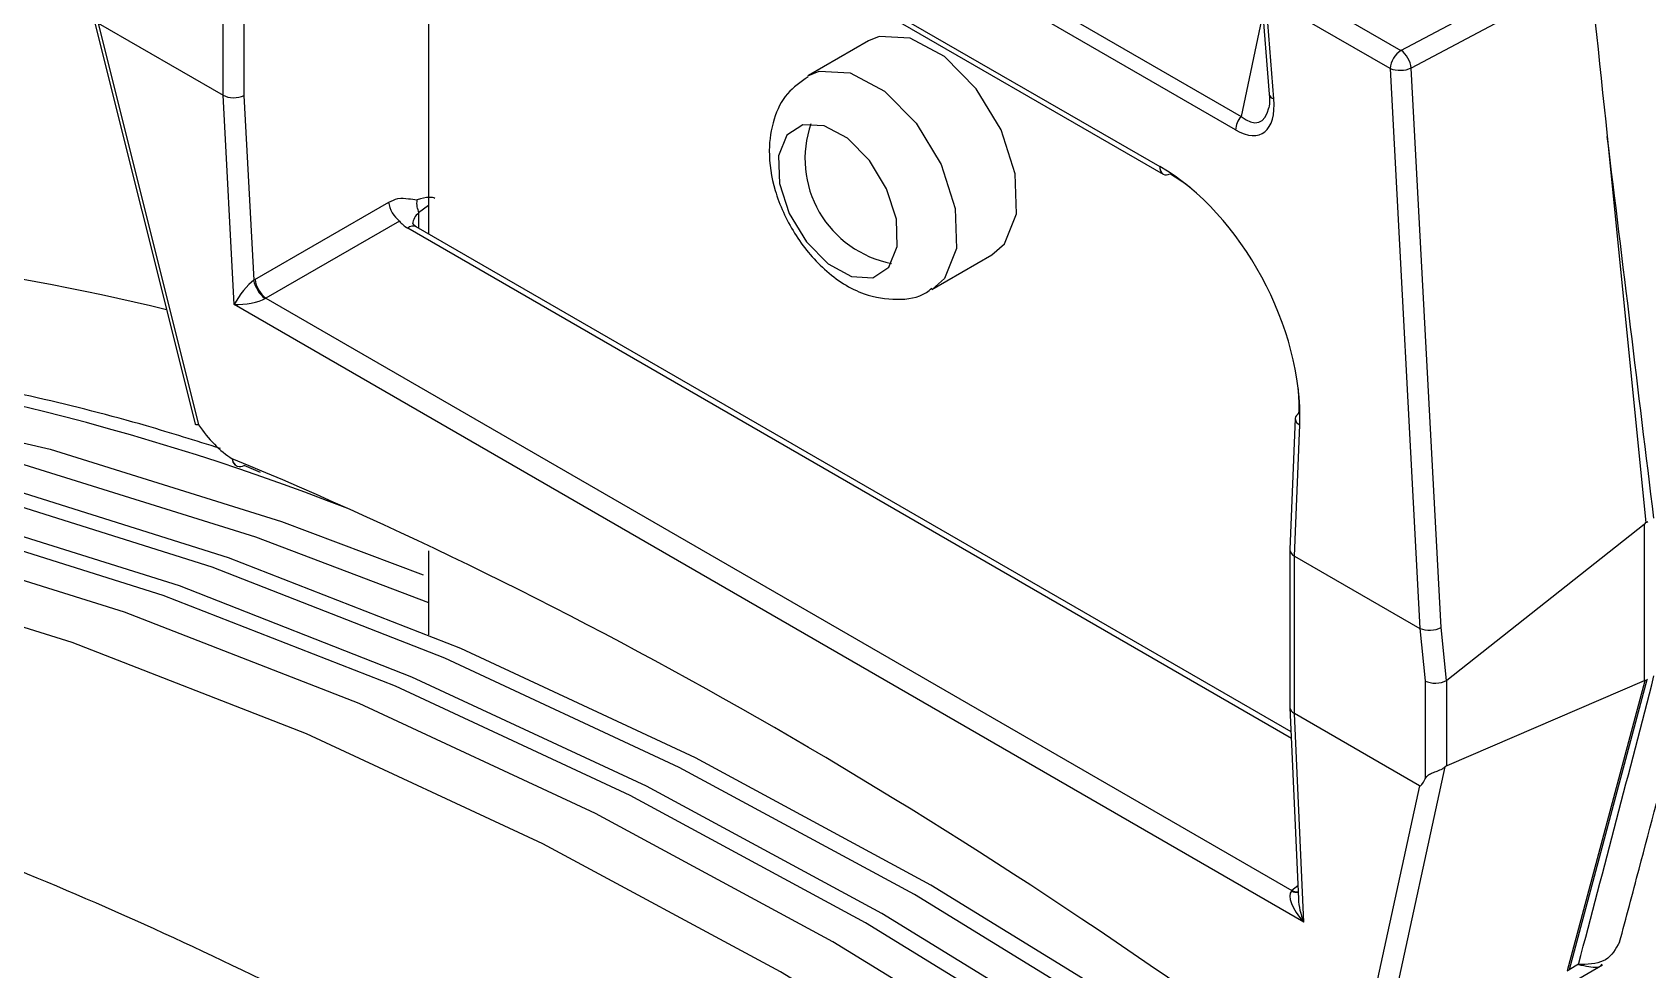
# Model space of a CAD drawing. Extents: x 11 to 120, y 2 to 94.
# Drawn here: x 87.533 to 88.579, y 77.02 to 77.627 of the extents above; entities that cross this region are included whole.
import ezdxf

# ---------------------------------------------------------------- set-up
doc = ezdxf.new("R2010")
doc.units = 0
doc.header["$MEASUREMENT"] = 0
doc.layers.add('OBJECT', color=7, linetype='CONTINUOUS')

msp = doc.modelspace()

# ---------------------------------------------------------------- linework, layer by layer
at = {"layer": 'OBJECT'}
for p, q in [((88.3119, 77.5636), (87.7166, 77.9073)), ((87.7201, 77.916), (88.3155, 77.5723)), ((87.761, 77.8297), (88.263, 77.5398)), ((87.763, 77.8247), (88.2651, 77.5348)), ((87.7893, 77.7235), (87.7893, 77.4962)), ((87.6563, 77.586), (87.6563, 77.6881)), ((87.6698, 77.6875), (87.6698, 77.5859)), ((88.3385, 77.6615), (88.419, 77.615)), ((88.419, 77.615), (88.5128, 77.6647)), ((88.5268, 77.6572), (88.4257, 77.6036)), ((87.5691, 77.6492), (87.6382, 77.3731)), ((88.3286, 77.6525), (88.3338, 77.5866)), ((88.3368, 77.5837), (88.3315, 77.6497)), ((88.412, 77.6032), (88.3315, 77.6497)), ((88.3297, 77.6389), (88.3155, 77.5723)), ((87.5754, 77.6327), (87.6404, 77.3726)), ((87.5754, 77.6327), (87.6563, 77.586)), ((88.0742, 77.6212), (88.0354, 77.5987)), ((88.4451, 77.2412), (88.4257, 77.6036)), ((88.412, 77.6032), (88.4314, 77.2406)), ((87.6634, 77.4504), (87.6563, 77.586)), ((87.6563, 77.586), (87.6563, 77.586)), ((87.6698, 77.5859), (87.6761, 77.4662)), ((88.3338, 77.5867), (88.3338, 77.5866)), ((88.5527, 77.5594), (88.5777, 77.3093)), ((87.6769, 77.4667), (87.7635, 77.5167)), ((87.7893, 77.5146), (87.7829, 77.5098)), ((87.7829, 77.5098), (87.7829, 77.4999)), ((87.7705, 77.5045), (87.684, 77.4545)), ((88.3481, 77.1695), (87.7758, 77.4999)), ((88.3479, 77.1737), (87.7814, 77.5008)), ((88.1153, 77.4602), (88.1542, 77.4826)), ((88.3561, 77.0505), (87.6634, 77.4504)), ((87.684, 77.4545), (88.3484, 77.071)), ((88.3506, 77.3766), (88.3472, 77.2917)), ((88.3501, 77.2875), (88.3536, 77.3725)), ((87.6805, 77.3417), (87.6699, 77.3462)), ((88.4488, 77.2071), (88.5766, 77.3083)), ((88.5766, 77.3083), (88.5766, 77.2067)), ((87.7893, 77.291), (87.7893, 77.2365)), ((88.3472, 77.2916), (88.3472, 77.1896)), ((88.3501, 77.2875), (88.4314, 77.2406)), ((88.3501, 77.1855), (88.3501, 77.2875)), ((88.3501, 77.2875), (88.3501, 77.2875)), ((88.4314, 77.2406), (88.4348, 77.2067)), ((88.4486, 77.207), (88.4451, 77.2412)), ((88.4348, 77.2067), (88.4348, 77.1433)), ((88.4488, 77.1518), (88.4488, 77.2071)), ((88.5766, 77.2067), (88.4488, 77.1518)), ((88.5269, 77.0191), (88.5772, 77.2069)), ((88.5783, 77.2075), (88.528, 77.0197)), ((88.5772, 77.2069), (88.5783, 77.2075)), ((88.3472, 77.1895), (88.3527, 77.0654)), ((88.4311, 77.1387), (88.3501, 77.1855)), ((88.3501, 77.1855), (88.3501, 77.1855)), ((88.3561, 77.0505), (88.3501, 77.1855)), ((88.4027, 76.9438), (88.4477, 77.1511)), ((88.4311, 77.1387), (88.3881, 76.9409)), ((88.3523, 77.074), (88.3484, 77.071)), ((88.5165, 77.0037), (88.5495, 77.0228)), ((88.534, 77.0232), (88.528, 77.0197))]:
    msp.add_line(p, q, dxfattribs=at)
at = {"layer": 'OBJECT', "flags": 128}
for points in [[(88.1602, 77.5635), (88.144, 77.5902), (88.1234, 77.6111), (88.1013, 77.6229), (88.0812, 77.624), (88.0742, 77.6212)], [(88.035, 77.5985), (88.0423, 77.6015), (88.0624, 77.6005), (88.0845, 77.5886), (88.1051, 77.5678), (88.1213, 77.5411)], [(88.0229, 77.5094), (88.034, 77.491), (88.0482, 77.4767), (88.0633, 77.4685), (88.0771, 77.4678), (88.0875, 77.4746), (88.0928, 77.488), (88.0923, 77.5058), (88.086, 77.5254), (88.0749, 77.5437), (88.0607, 77.5581), (88.0455, 77.5662), (88.0317, 77.5669), (88.0214, 77.5601), (88.016, 77.5468), (88.0166, 77.5289), (88.0229, 77.5094)], [(88.1542, 77.4826), (88.1623, 77.4897), (88.1701, 77.5091), (88.1693, 77.535), (88.1602, 77.5635)], [(88.1213, 77.5411), (88.1304, 77.5126), (88.1312, 77.4867), (88.1234, 77.4673), (88.1156, 77.4603)], [(86.8446, 77.4007), (86.9759, 77.4175), (87.1121, 77.4214), (87.2526, 77.4126), (87.3968, 77.3909), (87.5442, 77.3567), (87.6941, 77.3099), (87.7859, 77.2755)], [(86.8277, 77.3909), (86.959, 77.4077), (87.0951, 77.4116), (87.2356, 77.4028), (87.3799, 77.3811), (87.5273, 77.3469), (87.6772, 77.3001), (87.7893, 77.2575)], [(89.4131, 75.8812), (89.2825, 76.0476), (89.1472, 76.207), (89.0076, 76.3587), (88.8644, 76.502), (88.7182, 76.6364), (88.5694, 76.7613), (88.4189, 76.8763), (88.267, 76.9808), (88.1146, 77.0744), (87.9621, 77.1568), (87.8103, 77.2276), (87.6597, 77.2865), (87.511, 77.3333), (87.3648, 77.3677), (87.2216, 77.3897), (87.082, 77.3992), (86.9467, 77.3961), (86.8161, 77.3804)], [(89.4025, 75.8751), (89.272, 76.0415), (89.1366, 76.2009), (88.9971, 76.3526), (88.8539, 76.4959), (88.7076, 76.6303), (88.5589, 76.7552), (88.4083, 76.8702), (88.2565, 76.9747), (88.1041, 77.0683), (87.9516, 77.1507), (87.7998, 77.2215), (87.6492, 77.2804), (87.5005, 77.3272), (87.3542, 77.3616), (87.211, 77.3836), (87.0715, 77.3931), (86.9361, 77.39), (86.8056, 77.3743)], [(89.3708, 75.8568), (89.2402, 76.0232), (89.1049, 76.1826), (88.9653, 76.3342), (88.8221, 76.4776), (88.6759, 76.612), (88.5272, 76.7369), (88.3766, 76.8519), (88.2248, 76.9564), (88.0723, 77.05), (87.9199, 77.1324), (87.768, 77.2032), (87.6175, 77.2621), (87.4687, 77.3088), (87.3225, 77.3433), (87.1793, 77.3653), (87.0397, 77.3748), (86.9044, 77.3717), (86.7738, 77.356)], [(89.3813, 75.8629), (89.2508, 76.0293), (89.1154, 76.1887), (88.9759, 76.3403), (88.8327, 76.4836), (88.6864, 76.618), (88.5377, 76.743), (88.3871, 76.8579), (88.2353, 76.9625), (88.0828, 77.0561), (87.9304, 77.1385), (87.7786, 77.2092), (87.628, 77.2682), (87.4793, 77.3149), (87.333, 77.3494), (87.1898, 77.3714), (87.0503, 77.3809), (86.9149, 77.3777), (86.7844, 77.3621)], [(89.3592, 75.8317), (89.2279, 76), (89.0918, 76.1612), (88.9513, 76.3145), (88.807, 76.4595), (88.6596, 76.5954), (88.5097, 76.7216), (88.3579, 76.8378), (88.2048, 76.9433), (88.0511, 77.0378), (87.8974, 77.1208), (87.7443, 77.192), (87.5925, 77.2512), (87.4425, 77.298), (87.2952, 77.3322), (87.1509, 77.3539), (87.0104, 77.3627), (86.8742, 77.3588), (86.7429, 77.342)], [(89.3253, 75.8121), (89.194, 75.9804), (89.0578, 76.1416), (88.9173, 76.2949), (88.7731, 76.4399), (88.6257, 76.5758), (88.4758, 76.702), (88.324, 76.8182), (88.1709, 76.9237), (88.0172, 77.0182), (87.8634, 77.1012), (87.7103, 77.1724), (87.5585, 77.2316), (87.4086, 77.2784), (87.2612, 77.3126), (87.117, 77.3343), (86.9765, 77.3431), (86.8403, 77.3392), (86.709, 77.3224)]]:
    msp.add_lwpolyline(points, dxfattribs=at)
at = {"layer": 'OBJECT'}
for centre, radius, start, end in [((88.4275, 77.602), 0.0155, 123.05, 175.4937), ((88.4094, 77.6017), 0.0165, 6.7652, 54.1453), ((88.4184, 77.6206), 0.0185, 249.8047, 293.3715), ((88.3376, 77.5875), 0.00391, 194.0471, 256.9445), ((88.3275, 77.5623), 0.0156, 140.4501, 175.3204), ((88.102, 77.5448), 0.0689, 160.7331, 259.2615), ((88.268, 77.539), 0.00506, 169.9874, 234.709), ((88.2671, 77.539), 0.00463, 243.9452, 300.5071), ((87.7817, 77.5191), 0.0184, 187.4733, 232.5267), ((87.7953, 77.5162), 0.0137, 171.4806, 190.459), ((87.771, 77.5087), 0.012, 5.4299, 25.1052), ((87.7793, 77.4961), 0.00516, 65.4856, 132.363), ((87.2652, 75.9968), 1.4929, 76.2634, 102.7844), ((87.6954, 77.47), 0.0197, 190.9963, 232.7867), ((87.6952, 77.4691), 0.0184, 187.475, 232.525), ((87.1507, 75.8211), 1.6079, 68.6106, 102.3673), ((88.3548, 77.3761), 0.00424, 116.3458, 173.2631), ((88.3553, 77.3768), 0.00467, 183.5002, 248.2666), ((87.6666, 77.3501), 0.00438, 174.2114, 232.5207), ((87.668, 77.3511), 0.00587, 185.2579, 243.6886), ((87.6693, 77.3551), 0.01, 237.5368, 247.562), ((87.6673, 77.3508), 0.00532, 249.5869, 299.6856), ((88.3512, 77.076), 0.00619, 240.2757, 281.9193), ((88.3516, 77.0769), 0.00673, 241.8562, 277.2369), ((88.5161, 77.0402), 0.0237, 296.8406, 299.984)]:
    msp.add_arc(centre, radius, start, end, dxfattribs=at)
for centre, major_axis, ratio, start_param, end_param in [((87.6634, 77.5903), (0.01, 0.00026), 0.591308, 3.911511, 5.395041), ((88.3033, 77.6095), (-0.0259, 0.0483), 0.443439, 2.520069, 3.931595), ((88.3104, 77.6132), (-0.017, 0.0446), 0.376367, 2.565584, 3.668339), ((87.4682, 72.9847), (-1.5893, 16.547), 0.094708, 4.96788, 4.983392), ((88.2577, 77.427), (-0.0623, 0.1198), 0.60894, 3.957684, 5.520884), ((88.2648, 77.4306), (-0.0574, 0.1112), 0.603746, 5.370974, 5.522499), ((87.6838, 77.4543), (0.1099, 0.0644), 0.111287, 0.033531, 0.407542), ((87.7941, 77.5041), (0.0149, 0.0022), 0.653323, 2.311991, 3.041267), ((87.7935, 77.5119), (0.025, 0.0021), 0.625176, 3.497121, 3.875055), ((87.6705, 77.4549), (0.009, 0.0124), 0.233872, 0.620161, 2.103819), ((87.6783, 77.4511), (0.0114, 0.0165), 0.62527, 0.924529, 0.978609), ((87.6705, 77.4549), (0.0154, 0.002), 0.262149, 4.20155, 5.685209), ((87.6847, 77.4467), (0.00655, 0.00768), 0.666013, 0.9947, 1.04878), ((88.2648, 77.4306), (-0.0574, 0.1112), 0.603746, 3.959299, 4.106767), ((87.6622, 77.3891), (-0.0269, 0.0422), 0.545295, 1.616102, 2.277933), ((88.1429, 74.4934), (-1.8185, 2.8489), 0.545295, 5.325383, 5.621715), ((88.494, 78.1574), (-0.0762, 0.8519), 0.108827, 3.212847, 3.225936), ((88.494, 78.1569), (-0.0807, 0.8484), 0.104683, 3.176312, 3.189403), ((88.3572, 77.2914), (0.01, -0.0002), 0.560564, 3.130229, 3.938354), ((88.4385, 77.2445), (0.00997, 0.00077), 0.488179, 3.890606, 5.402688), ((88.422, 77.4088), (-0.0096, 0.1683), 0.040833, 3.114829, 3.121183), ((88.4419, 77.2107), (0.01, 0.0005), 0.541019, 3.899966, 5.418402), ((88.4419, 77.2778), (-0.0063, 0.071), 0.108827, 3.186667, 3.212847), ((87.0516, 76.1122), (1.7697, 5.6286), 0.198355, 4.936908, 4.970599), ((88.494, 76.8908), (0.0972, 0.3173), 0.221629, 0.178923, 0.18544), ((88.494, 76.8911), (0.1011, 0.3198), 0.201902, 0.217224, 0.223734), ((88.3572, 77.1898), (0.01, 0.00022), 0.594123, 3.128475, 3.913873), ((88.4656, 77.2695), (0.0344, 0.1308), 0.060229, 3.125134, 3.425803), ((88.4419, 77.1255), (0.0081, 0.0264), 0.221629, 0.18544, 0.326042), ((88.3631, 77.055), (-0.0149, 0.0157), 0.380974, 0.013228, 1.496887), ((88.3489, 77.0632), (0.00387, 0.00929), 0.470171, 0.81146, 0.86554), ((88.3631, 77.055), (-0.0071, 0.0202), 0.382697, 0.901278, 1.66057)]:
    msp.add_ellipse(centre, major_axis=major_axis, ratio=ratio, start_param=start_param, end_param=end_param, dxfattribs=at)
for points, knots in [([(88.4846, 78.1681), (88.4852, 78.1632), (88.488, 78.1388), (88.5, 78.0362), (88.523, 77.8386), (88.542, 77.6597), (88.5527, 77.5594)], [0, 0, 0, 0, 0.024148, 0.120739, 0.507103, 1, 1, 1, 1]), ([(87.5882, 77.8439), (87.5839, 77.8416), (87.3533, 77.7193), (87.1272, 77.5889), (86.9054, 77.4609)], [0, 0, 0, 0, 0.018764, 1, 1, 1, 1]), ([(87.5842, 77.8178), (87.5588, 77.8039), (87.4692, 77.755), (87.3162, 77.6697), (87.125, 77.5621), (86.9982, 77.4892), (86.9348, 77.4527)], [0, 0, 0, 0, 0.116647, 0.411099, 0.705549, 1, 1, 1, 1]), ([(88.6174, 77.3661), (88.6089, 77.4364), (88.5947, 77.5534), (88.5801, 77.6701), (88.5743, 77.7167)], [0, 0, 0, 0, 0.60083, 1, 1, 1, 1]), ([(88.0351, 77.5978), (88.0303, 77.5945), (88.0203, 77.5876), (88.012, 77.5702), (88.0088, 77.5489), (88.0128, 77.5233), (88.0253, 77.4958), (88.0454, 77.4715), (88.0688, 77.4565), (88.0918, 77.4528), (88.108, 77.4549), (88.1142, 77.4601), (88.1153, 77.4611)], [0, 0, 0, 0, 0.0814257, 0.1705054, 0.267606, 0.3844198, 0.5134636, 0.643788, 0.7827542, 0.8861308, 0.9785823, 1, 1, 1, 1]), ([(88.3338, 77.5866), (88.334, 77.5837), (88.3341, 77.5799), (88.3334, 77.5779), (88.3333, 77.5774)], [0, 0, 0, 0, 0.786238, 1, 1, 1, 1]), ([(87.7635, 77.5167), (87.7655, 77.5177), (87.7701, 77.5198), (87.776, 77.519), (87.78, 77.5185), (87.7818, 77.5183)], [0, 0, 0, 0, 0.305419, 0.682483, 1, 1, 1, 1]), ([(87.7814, 77.5008), (87.7807, 77.5013), (87.7792, 77.5023), (87.7791, 77.5029), (87.7791, 77.5029), (87.7791, 77.5029)], [0, 0, 0, 0, 0.429286, 0.884337, 1, 1, 1, 1]), ([(87.6545, 77.3572), (87.6385, 77.3622), (87.5749, 77.3822), (87.4655, 77.4058), (87.3271, 77.4275), (87.1918, 77.437), (87.0604, 77.4349), (86.9358, 77.4223), (86.8574, 77.4049), (86.8196, 77.3966)], [0, 0, 0, 0, 0.053516, 0.213812, 0.373923, 0.533762, 0.693241, 0.852279, 1, 1, 1, 1]), ([(87.6404, 77.3726), (87.6404, 77.3726), (87.64, 77.3725), (87.6391, 77.3725), (87.6383, 77.3726), (87.6383, 77.373), (87.6383, 77.3731)], [0, 0, 0, 0, 0.0248598, 0.2926549, 0.8052357, 1, 1, 1, 1]), ([(88.5607, 77.0375), (88.5649, 77.0533), (88.5842, 77.1257), (88.6029, 77.1978), (88.6175, 77.2542)], [0, 0, 0, 0, 0.217981, 1, 1, 1, 1]), ([(89.0112, 75.911), (88.9529, 75.9799), (88.8361, 76.1177), (88.6504, 76.3096), (88.4578, 76.4889), (88.2607, 76.6512), (88.0627, 76.7944), (87.8633, 76.9194), (87.662, 77.0259), (87.4625, 77.1116), (87.2682, 77.1757), (87.0787, 77.2186), (86.8922, 77.242), (86.7729, 77.2391), (86.7132, 77.2376)], [0, 0, 0, 0, 0.082347, 0.164694, 0.249433, 0.334172, 0.416519, 0.498866, 0.583605, 0.668344, 0.750089, 0.831834, 0.915917, 1, 1, 1, 1]), ([(88.4348, 77.1433), (88.4354, 77.1443), (88.4364, 77.1458), (88.4394, 77.1472), (88.4426, 77.1483), (88.4456, 77.1495), (88.4471, 77.1507), (88.4477, 77.1511)], [0, 0, 0, 0, 0.2815028, 0.4771484, 0.6724625, 0.8784612, 1, 1, 1, 1]), ([(88.5605, 77.0376), (88.5582, 77.0331), (88.5536, 77.0246), (88.5416, 77.0231), (88.5347, 77.0231), (88.5341, 77.0232), (88.534, 77.0232)], [0, 0, 0, 0, 0.499315, 0.9569808, 0.9948279, 1, 1, 1, 1]), ([(88.534, 77.0232), (88.5341, 77.0231), (88.5346, 77.023), (88.5364, 77.0225), (88.542, 77.0216), (88.5477, 77.0205), (88.549, 77.0231), (88.5492, 77.0235)], [0, 0, 0, 0, 0.00853, 0.081505, 0.262213, 0.88918, 1, 1, 1, 1])]:
    msp.add_open_spline(points, degree=3, knots=knots, dxfattribs=at)

doc.saveas('drawing.dxf')
